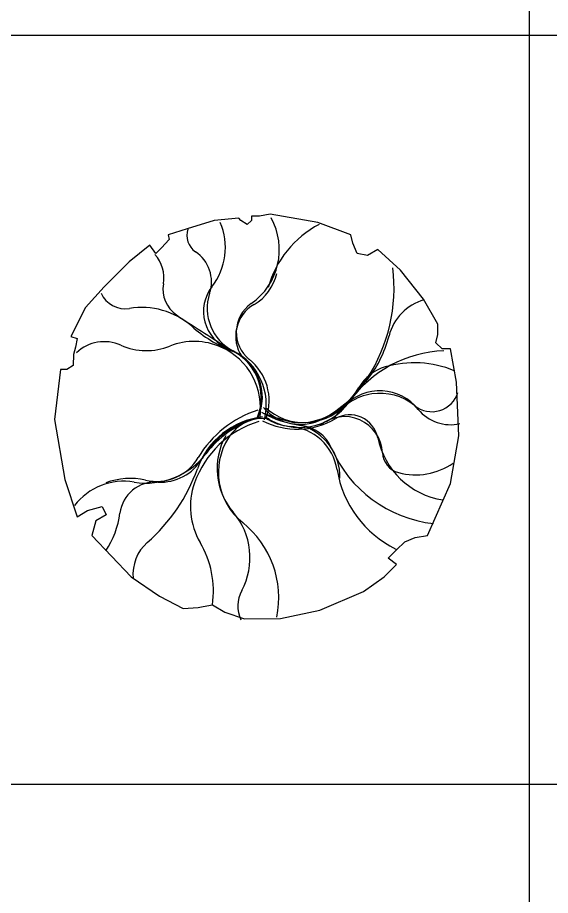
# Model space of a CAD drawing. Header units: inches. Extents: x 7658 to 73799, y 48 to 40262.
# Drawn here: x 34465 to 36546, y 33433 to 36861 of the extents above; entities that cross this region are included whole.
import ezdxf

# ---------------------------------------------------------------- set-up
doc = ezdxf.new("R2010")
doc.units = ezdxf.units.IN
doc.layers.add('www.cad-blocks.net', color=7, linetype='Continuous')

# ---------------------------------------------------------------- blocks, each defined once
blk = doc.blocks.new('A$C516926BB')
for p, q in [((25.0771, 38.5194), (25.0771, 0)), ((0, 36.0983), (62.4121, 36.0983)), ((0, 33.1729), (62.4121, 33.1729))]:
    blk.add_line(p, q)
blk = doc.blocks.new('A$C53E86EAC')
at = {"color": 0}
for p, q in [((0.8424, 1.5838), (0.8019, 1.5758)), ((1.0287, 1.5515), (0.8424, 1.5838)), ((0.6237, 1.5596), (0.5184, 1.5272)), ((0.7209, 1.5677), (0.6237, 1.5596)), ((0.729, 1.5596), (0.7209, 1.5677)), ((0.7533, 1.5434), (0.729, 1.5596)), ((0.7695, 1.5596), (0.7533, 1.5434)), ((0.8019, 1.5758), (0.7695, 1.5758)), ((0.7695, 1.5758), (0.7695, 1.5596)), ((1.1583, 1.5029), (1.0287, 1.5515)), ((0.5184, 1.5272), (0.4442, 1.5037)), ((0.4478, 1.4852), (0.4183, 1.4521)), ((0.4442, 1.5037), (0.4478, 1.4852)), ((1.1664, 1.4705), (1.1583, 1.5029)), ((0.3726, 1.4625), (0.2916, 1.3977)), ((0.3969, 1.4301), (0.3726, 1.4625)), ((0.4183, 1.4521), (0.3969, 1.4301)), ((1.1826, 1.4301), (1.1664, 1.4705)), ((1.2636, 1.4463), (1.2231, 1.422)), ((1.3527, 1.3653), (1.2636, 1.4463)), ((1.2231, 1.422), (1.1826, 1.4301)), ((0.2916, 1.3977), (0.1944, 1.3006)), ((1.4418, 1.252), (1.3527, 1.3653)), ((0.1944, 1.3006), (0.1215, 1.2197)), ((1.4985, 1.1549), (1.4418, 1.252)), ((0.1215, 1.2197), (0.0648, 1.1064)), ((1.4985, 1.1145), (1.4985, 1.1549)), ((0.0648, 1.1064), (0.0891, 1.0983)), ((0.0891, 1.0983), (0.0827, 1.0651)), ((1.4904, 1.0821), (1.4985, 1.1145)), ((0.0827, 1.0651), (0.0753, 1.0356)), ((1.5147, 1.0578), (1.4904, 1.0821)), ((0.0753, 1.0356), (0.0729, 0.9931)), ((1.5471, 1.0578), (1.5147, 1.0578)), ((1.5714, 0.9283), (1.5471, 1.0578)), ((0.0243, 0.9769), (0, 0.7827)), ((0.0486, 0.9769), (0.0243, 0.9769)), ((0.0729, 0.9931), (0.0486, 0.9769)), ((1.5795, 0.7179), (1.5714, 0.9283)), ((0, 0.7827), (0.0405, 0.548)), ((1.5471, 0.5318), (1.5795, 0.7179)), ((0.0405, 0.548), (0.0891, 0.4023)), ((1.458, 0.3295), (1.5471, 0.5318)), ((0.0891, 0.4023), (0.1296, 0.4266)), ((0.1296, 0.4266), (0.1863, 0.4428)), ((0.1863, 0.4428), (0.2025, 0.4104)), ((0.162, 0.3861), (0.1458, 0.3295)), ((0.2025, 0.4104), (0.162, 0.3861)), ((0.1458, 0.3295), (0.2997, 0.1676)), ((1.3689, 0.3052), (1.4094, 0.3214)), ((1.4094, 0.3214), (1.458, 0.3295)), ((1.3365, 0.2728), (1.3689, 0.3052)), ((1.3041, 0.2405), (1.3365, 0.2728)), ((1.3365, 0.2162), (1.3041, 0.2405)), ((1.2879, 0.1676), (1.3365, 0.2162)), ((0.2997, 0.1676), (0.411, 0.0921)), ((1.2069, 0.111), (1.2879, 0.1676)), ((1.0368, 0.0382), (1.2069, 0.111)), ((0.411, 0.0921), (0.5032, 0.0442)), ((0.5032, 0.0442), (0.5622, 0.0479)), ((0.5622, 0.0479), (0.5806, 0.0516)), ((0.5806, 0.0516), (0.6175, 0.059)), ((0.6175, 0.059), (0.6655, 0.0295)), ((0.8829, 0.0058), (1.0368, 0.0382)), ((0.6655, 0.0295), (0.7429, 0.0037)), ((0.7429, 0.0037), (0.8829, 0.0058))]:
    blk.add_line(p, q, dxfattribs=at)
for centre, major_axis, start_param, end_param in [((0.4175, 1.4537), (-0.177, 0.177), 3.268891, 4.328215), ((0.622, 1.4452), (-0.1815, 0.1815), 2.965083, 4.434905), ((1.2195, 1.191), (-0.282, 0.282), -0.302503, 0.515675), ((0.5936, 1.5006), (-0.0539, 0.0539), 0.449369, 1.765472), ((0.2936, 1.3356), (0.0949, 0.0949), 5.321467, 6.239701), ((0.4724, 1.3199), (-0.0999, 0.0999), 3.604576, 4.907065), ((0.6786, 1.2962), (-0.4584, 0.4584), 3.351631, 4.048357), ((0.6871, 1.3914), (0.1311, 0.1311), 4.450716, 5.286406), ((0.5448, 1.2908), (-0.0855, 0.0855), 0.609078, 1.764826), ((0.2763, 1.3183), (0.0732, 0.0732), 2.786455, 4.088361), ((0.7406, 1.2039), (0.1118, 0.1118), 1.698095, 3.53595), ((0.7829, 1.2162), (0.1315, 0.1315), 2.033779, 3.457157), ((0.8465, 1.1231), (-0.0961, 0.0961), -0.17651, 1.679475), ((1.4955, 1.0625), (0.1371, 0.1371), 1.055067, 2.112287), ((0.3406, 0.9236), (-0.2096, 0.2096), -1.506888, -0.624028), ((0.8514, 1.107), (-0.1012, 0.1012), -0.261673, 1.367857), ((3.503, 5.6959), (-3.8376, 3.8376), 1.764826, 1.807617), ((0.897, 1.5562), (0.3861, 0.3861), 3.205501, 3.540674), ((0.1952, 0.9275), (0.1122, 0.1122), 0.366516, 1.541176), ((0.8725, 1.2175), (-0.3168, 0.3168), 3.226612, 3.683083), ((0.36, 1.2977), (-0.1743, 0.1743), 1.937312, 2.736655), ((0.5468, 0.8307), (-0.1813, 0.1813), -1.202858, -0.404938), ((0.5452, 0.8273), (0.184, 0.184), 5.334658, 6.651124), ((0.6016, 0.8668), (-0.1461, 0.1461), 3.550343, 5.106746), ((0.618, 0.8702), (-0.1375, 0.1375), 3.494409, 5.11147), ((0.5919, 0.84), (0.1668, 0.1668), 5.246626, 6.59875), ((1.5381, 0.5777), (-0.3344, 0.3344), -0.749717, 0.168431), ((0.6316, 0.8556), (0.1466, 0.1466), 5.169304, 6.391864), ((1.406, 0.5937), (0.2899, 0.2899), 0.395575, 1.065841), ((1.3409, 0.8197), (0.1236, 0.1236), 1.065841, 1.836016), ((0.8317, 1.1969), (0.3293, 0.3293), 4.412621, 4.922427), ((0.953, 1.042), (0.1926, 0.1926), 3.860044, 4.977608), ((1.2719, 0.6703), (0.1515, 0.1515), 0.103388, 1.770668), ((1.2713, 0.701), (-0.1364, 0.1364), 4.603602, 6.28959), ((1.4744, 0.9196), (-0.0756, 0.0756), 1.674184, 3.628584), ((0.9606, 0.9527), (-0.1341, 0.1341), 1.494453, 2.841825), ((0.9582, 0.9891), (-0.1683, 0.1683), 1.757801, 3.310024), ((0.9752, 0.9933), (0.1577, 0.1577), 3.182755, 4.718794), ((0.8499, 0.485), (-0.2189, 0.2189), -0.666128, 0.440393), ((0.9171, 0.425), (-0.2912, 0.2912), -0.483315, 0.253354), ((0.8642, 0.4614), (0.2356, 0.2356), 0.973219, 1.824764), ((0.8173, 0.6238), (0.115, 0.115), 0.652726, 1.788086), ((1.0146, 1.1686), (-0.2917, 0.2917), 1.835481, 2.233949), ((1.2077, 1.8518), (0.7888, 0.7888), 3.568906, 3.679821), ((0.9353, 0.9549), (0.1414, 0.1414), 3.337438, 3.850614), ((1.1329, 0.6445), (0.1053, 0.1053), 5.550617, 7.759218), ((1.1537, 0.6888), (-0.0789, 0.0789), 4.129559, 6.030238), ((1.5463, 0.922), (0.1131, 0.1131), 3.032806, 4.164621), ((0.9097, 0.4061), (-0.2718, 0.2718), -0.491174, 0.445166), ((0.9085, 0.406), (-0.2822, 0.2822), -0.466735, 0.131941), ((0.9484, 1.0373), (0.2071, 0.2071), 3.44643, 4.459441), ((0.9046, 0.5536), (0.1432, 0.1432), 5.65835, 6.992206), ((0.9462, 0.6121), (-0.1048, 0.1048), 4.333898, 5.375542), ((0.9051, 0.5572), (0.1488, 0.1488), 5.476866, 6.783519), ((0.892, 0.5761), (0.1776, 0.1776), 1.788086, 3.254893), ((0.8971, 0.5905), (0.1849, 0.1849), 1.843918, 3.06554), ((1.566, 0.7735), (0.2187, 0.2187), 2.558762, 3.769763), ((1.535, 0.8658), (-0.3485, 0.3485), 1.192305, 2.24585), ((1.3661, 0.6568), (-0.0599, 0.0599), 0.838228, 2.094495), ((0.3597, 0.8263), (-0.2067, 0.2067), 2.19016, 3.273534), ((0.3988, 0.7301), (0.1341, 0.1341), 3.697369, 4.965742), ((0.4153, 0.7252), (0.1326, 0.1326), 3.864581, 4.966356), ((-0.0969, 0.8252), (0.4925, 0.4925), 4.648301, 5.152782), ((1.5193, 0.6532), (0.2971, 0.2971), 2.516758, 3.468172), ((1.4113, 0.8252), (-0.1832, 0.1832), 2.094495, 2.959062), ((0.2714, 0.2997), (-0.1709, 0.1709), -0.951433, 0.13555), ((0.296, 0.2903), (-0.1853, 0.1853), -1.01502, -0.41329), ((0.3948, 0.3984), (-0.099, 0.099), -0.847808, 0.655725), ((0.8082, 0.4421), (0.1956, 0.1956), 2.015963, 2.886501), ((-0.0873, 0.4612), (-0.2448, 0.2448), 3.338528, 3.797318), ((0.4923, 0.243), (-0.1923, 0.1923), 3.433862, 4.636337), ((0.5033, 0.0877), (-0.2638, 0.2638), 3.71998, 4.82569), ((0.4721, 0.1781), (-0.1168, 0.1168), -0.064088, 0.882345), ((0.2449, 0.1119), (-0.2661, 0.2661), 3.785988, 4.457297), ((0.8451, 0.0534), (0.0909, 0.0909), 1.863066, 2.78477)]:
    blk.add_ellipse(centre, major_axis=major_axis, ratio=1, start_param=start_param, end_param=end_param, dxfattribs=at)

msp = doc.modelspace()

# ---------------------------------------------------------------- block references
at = {"xscale": 1000, "yscale": 1000, "zscale": 1000}
msp.add_blockref('A$C53E86EAC', (34608.6, 34509.4), dxfattribs=at)
at = {"layer": 'www.cad-blocks.net', "color": 155, "true_color": 0x546d8e, "xscale": 1000, "yscale": 1000, "zscale": 1000}
msp.add_blockref('A$C516926BB', (11386.7, 694.4), dxfattribs=at)

doc.saveas('drawing.dxf')
